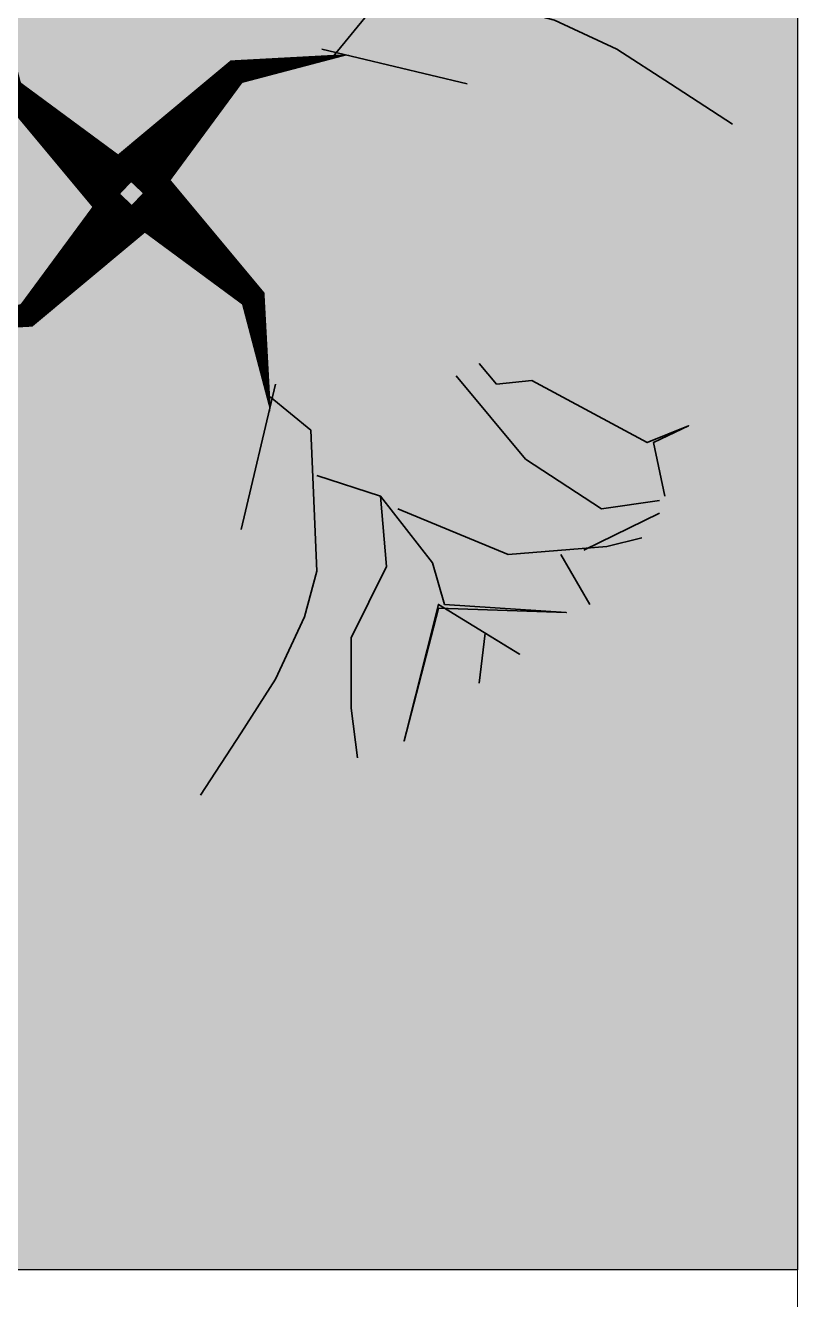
# Model space of a CAD drawing. Header units: millimetres. Extents: x -179928 to 528275, y -469666 to 511935.
# Drawn here: x 173487 to 173813, y 63537 to 64075 of the extents above; entities that cross this region are included whole.
import ezdxf

# ---------------------------------------------------------------- set-up
doc = ezdxf.new("R2010")
doc.units = ezdxf.units.MM
doc.layers.add('ad-Elevation 10', color=8, linetype='Continuous')
doc.layers.add('ad-Verandah', color=33, linetype='Continuous')
doc.layers.add('ad-Landscape', color=94, linetype='Continuous', lineweight=35)

# ---------------------------------------------------------------- blocks, each defined once
blk = doc.blocks.new('A$C06C421F0')
at = {"layer": 'ad-Landscape'}
for points in [[(359.91, 366.46, 35.98, 14.39, 0), (421.22, 431.54, 14.39, 0.72, 0), (487.37, 441.94, 0, 0, 0), (448, 441.94, 0, 0, 0), (472.53, 524.19, 0, 0, 0), (467.69, 541.37, 0, 0, 0), (379.6, 599.67, 0, 0, 0), (404.12, 579.33, 0, 0, 0), (359.91, 575.71, 0, 0, 0), (404.12, 579.33, 0, 0, 0), (467.69, 541.37, 0, 0, 0), (433.48, 648.03, 0, 0, 0), (482.53, 692.32, 0, 0, 0), (430.9, 648.03, 0, 0, 0), (418.64, 692.32, 0, 0, 0), (426.06, 713.11, 0, 0, 0), (413.8, 692.32, 0, 0, 0), (372.17, 716.27, 0, 0, 0), (413.8, 692.32, 0, 0, 0), (323.13, 719.89, 0, 0, 0)], [(353.42, 359.91, 35.98, 14.39, 0), (288.34, 421.22, 14.39, 0.72, 0), (277.95, 487.37, 0, 0, 0), (277.95, 448, 0, 0, 0), (195.69, 472.53, 0, 0, 0), (178.52, 467.69, 0, 0, 0), (120.22, 379.6, 0, 0, 0), (140.56, 404.12, 0, 0, 0), (144.17, 359.91, 0, 0, 0), (140.56, 404.12, 0, 0, 0), (178.52, 467.69, 0, 0, 0), (71.86, 433.48, 0, 0, 0), (27.57, 482.53, 0, 0, 0), (71.86, 430.9, 0, 0, 0), (27.57, 418.64, 0, 0, 0), (6.78, 426.06, 0, 0, 0), (27.57, 413.8, 0, 0, 0), (3.62, 372.17, 0, 0, 0), (27.57, 413.8, 0, 0, 0), (0, 323.13, 0, 0, 0)], [(366.46, 359.97, 35.98, 14.39, 0), (431.54, 298.66, 14.39, 0.72, 0), (441.94, 232.52, 0, 0, 0), (441.94, 271.88, 0, 0, 0), (524.19, 247.36, 0, 0, 0), (541.37, 252.2, 0, 0, 0), (599.67, 340.29, 0, 0, 0), (579.33, 315.77, 0, 0, 0), (575.71, 359.97, 0, 0, 0), (579.33, 315.77, 0, 0, 0), (541.37, 252.2, 0, 0, 0), (648.03, 286.4, 0, 0, 0), (692.32, 237.36, 0, 0, 0), (648.03, 288.98, 0, 0, 0), (692.32, 301.25, 0, 0, 0), (713.11, 293.82, 0, 0, 0), (692.32, 306.09, 0, 0, 0), (716.27, 347.71, 0, 0, 0), (692.32, 306.09, 0, 0, 0), (719.89, 396.76, 0, 0, 0)], [(359.97, 353.42, 35.98, 14.39, 0), (298.66, 288.34, 14.39, 0.72, 0), (232.52, 277.95, 0, 0, 0), (271.88, 277.95, 0, 0, 0), (247.36, 195.69, 0, 0, 0), (252.2, 178.52, 0, 0, 0), (340.29, 120.22, 0, 0, 0), (315.77, 140.56, 0, 0, 0), (359.97, 144.17, 0, 0, 0), (315.77, 140.56, 0, 0, 0), (252.2, 178.52, 0, 0, 0), (286.4, 71.86, 0, 0, 0), (237.36, 27.57, 0, 0, 0), (288.98, 71.86, 0, 0, 0), (301.25, 27.57, 0, 0, 0), (293.82, 6.78, 0, 0, 0), (306.09, 27.57, 0, 0, 0), (347.71, 3.62, 0, 0, 0), (306.09, 27.57, 0, 0, 0), (396.76, 0, 0, 0, 0)]]:
    blk.add_lwpolyline(points, format="xyseb", dxfattribs=at)
for points in [[(277.95, 479.95), (253.99, 499.63), (250.38, 582.88), (257.61, 609.99), (274.78, 646.77), (295.12, 678.39), (319.07, 715.18)], [(250.38, 526.41), (212.87, 538.67), (209.25, 580.3), (230.04, 622.25), (230.04, 663.87), (226.43, 693.24)], [(212.87, 538.67), (182.13, 578.04), (174.9, 602.56), (103.04, 607.4), (178.52, 604.82), (198.86, 683.23), (178.52, 602.56), (130.61, 631.93), (150.95, 619.67), (154.57, 649.03)], [(106.21, 573.2), (89.03, 602.56)], [(202.47, 546.1), (137.39, 573.2), (79.09, 568.36), (58.3, 563.2)], [(92.65, 570.62), (47.91, 548.68)], [(274.78, 472.53), (295.12, 558.36)], [(168.12, 467.69), (127, 516.73), (82.25, 546.1), (47.91, 541.26)], [(154.57, 460.26), (144.17, 472.53), (123.38, 470.27), (55.14, 507.05), (30.73, 497.05), (51.52, 507.05), (44.74, 538.67)], [(239.94, 277.95), (220.25, 253.99), (137, 250.38), (109.9, 257.61), (73.11, 274.78), (41.49, 295.12), (4.71, 319.07)], [(247.36, 274.78), (161.53, 295.12)]]:
    blk.add_lwpolyline(points, dxfattribs=at)
blk = doc.blocks.new('1625_East Villa')
at = {"transparency": 33554559}
h = blk.add_hatch(dxfattribs=at)
h.set_pattern_fill('GRASS', color=74, angle=180)
h.set_pattern_definition([(270, (14545, 13620), (17.96051, -17.96051), [4.7625, -31.15852]), (225, (14545, 13620), (17.96051, -17.96051), [4.7625, -20.6375]), (315, (14545, 13620), (17.96051, 17.96051), [4.7625, -20.6375])])
h.paths.add_polyline_path([(14550, 10245), (13640, 10245), (13640, 13620), (14550, 13620)])
h = blk.add_hatch(color=256, dxfattribs=at)
h.dxf.hatch_style = 1
h.set_gradient(color1=(153, 204, 0), color2=(63, 127, 0), tint=1, name='INVSPHERICAL')
h.paths.add_polyline_path([(14550, 10245), (13640, 10245), (13640, 13620), (14550, 13620)])
at = {"layer": 'ad-Elevation 10'}
blk.add_lwpolyline([(14550, 10245), (13640, 10245), (13640, 13620), (14550, 13620)], close=True, dxfattribs=at)
at = {"layer": 'ad-Verandah', "lineweight": 9}
blk.add_lwpolyline([(14550, 8645), (14095, 8645), (14095, 10245), (14550, 10245)], close=True, dxfattribs=at)
at = {"layer": 'ad-Landscape', "xscale": 0.7144563243118911, "yscale": 0.7144563243118911, "zscale": 0.7144563243118911, "rotation": 180}
blk.add_blockref('A$C06C421F0', (14525.94, 10956.33), dxfattribs=at)
blk = doc.blocks.new("All Plot's Villa Plans")
at = {"ltscale": 5}
blk.add_blockref('1625_East Villa', (159262.93, 53304.9), dxfattribs=at)

msp = doc.modelspace()

# ---------------------------------------------------------------- block references
at = {"ltscale": 5}
msp.add_blockref("All Plot's Villa Plans", (0, 0), dxfattribs=at)

doc.saveas('drawing.dxf')
